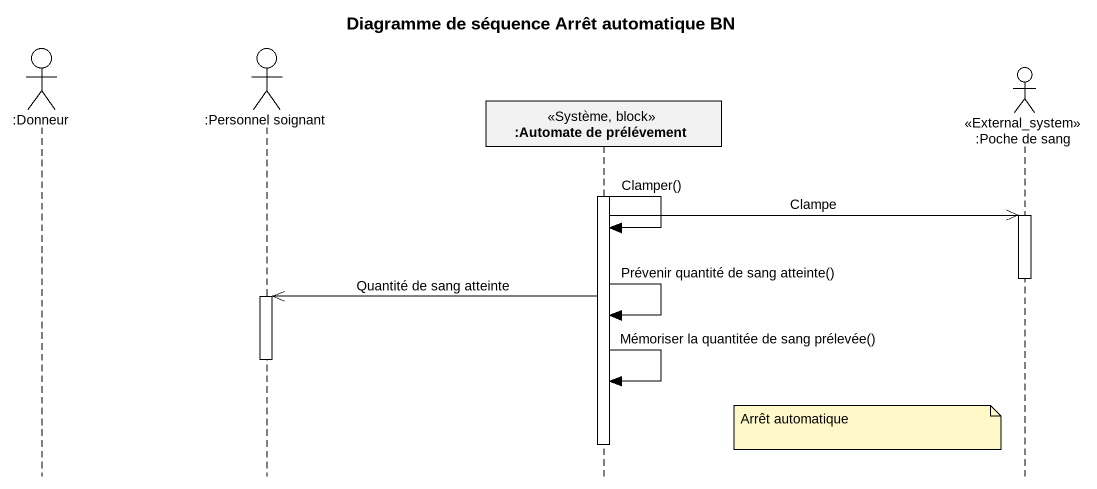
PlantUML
@startuml
title Diagramme de séquence Arrêt automatique BN
hide footbox
actor ":Donneur" as Donneur
actor ":Personnel soignant" as Personnel_soignant
participant ":Automate de prélévement" as Automate_de_prélévement <<Système, block>>
actor ":Poche de sang" as Poche_de_sang <<External_system>>

activate Automate_de_prélévement
Automate_de_prélévement ->> Poche_de_sang : Clampe
activate Poche_de_sang
Automate_de_prélévement -> Automate_de_prélévement : Clamper()
deactivate Poche_de_sang
Automate_de_prélévement ->> Personnel_soignant : Quantité de sang atteinte
activate Personnel_soignant
Automate_de_prélévement -> Automate_de_prélévement : Prévenir quantité de sang atteinte()
deactivate Personnel_soignant
Automate_de_prélévement -> Automate_de_prélévement : Mémoriser la quantitée de sang prélevée()
note left of Poche_de_sang : Arrêt automatique
deactivate Automate_de_prélévement
@enduml
